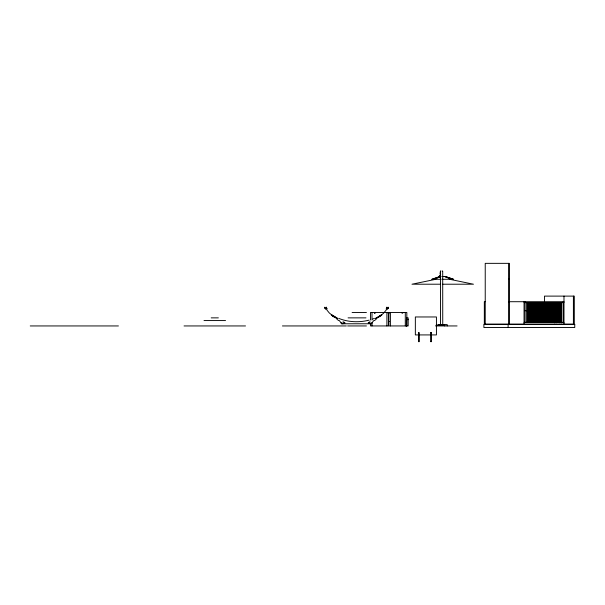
<?xml version="1.0" encoding="UTF-8"?>
<svg xmlns="http://www.w3.org/2000/svg" width="605" height="605" viewBox="0 0 605 605"><rect width="100%" height="100%" fill="white"/><g stroke="black" fill="none" stroke-linecap="round" stroke-linejoin="round"><path stroke-width="0.91" d="M556.865 319.243L556.85 319.969M559.149 309.147L559.171 308.709M343.602 323.312L342.112 323.312L342.097 323.766M371.462 323.312L369.973 323.312L369.957 323.766M558.922 309.11L559.118 308.391M559.02 320.537L559.33 322.17L561.531 322.798M440.054 273.831L440.44 271.138M557.318 307.718C557.008 309.571 560.011 308.081 558.347 307.196M557.114 307.484L557.258 308.406M558.975 308.641L559.118 308.21M387.828 308.739L388.244 307.703L387.82 308.656M387.76 308.391L387.283 309.329M341.107 322.979L339.322 320.537M386.444 308.361L386.928 307.09M387.797 308.648L388.402 307.211M386.754 307.499L386.345 308.429M386.171 309.11L386.625 308.21M386.814 307.484L386.376 308.406M386.421 309.147L386.648 308.709M558.816 308.656L558.959 307.673L558.037 307.211L557.114 307.673L557.258 308.656M558.816 308.406L558.959 307.484M440.659 274.277L439.132 276.591L440.652 276.591M386.194 310.085L383.396 313.39L380.099 315.969A29.206 29.206 0 0 1 378.465 316.967L375.841 318.457M371.742 323.1L373.814 320.537M376.302 319.1L374.48 320.605M381.362 314.797L379.872 315.848A28.927 28.927 0 0 1 378.254 316.838L375.524 318.313M381.846 315.024L380.326 316.097A29.486 29.486 0 0 1 378.677 317.096L377.059 318.026M558.347 308.361L558.755 307.718M558.4 308.429C560.449 306.841 555.624 306.841 557.674 308.429M368.294 322.745L369.171 322.367M374.45 318.359L372.567 319.1M440.425 276.591L433.793 279.283L434.178 279.124M435.373 278.64L435.774 278.481M437.014 277.982L437.854 277.642M438.285 277.468L438.716 277.294M555.443 322.548L556.388 322.178M431.947 279.283L439.956 276.591L431.947 279.283L440.538 279.283M369.156 320.136C359.158 322.669 348.283 322.253 338.687 318.359M435.842 279.283L411.982 284.214L440.417 284.214M558.037 307.272L557.213 307.703L557.379 308.542L558.869 308.293L558.037 307.151L557.318 307.529L557.727 308.361M369.247 321.996L370.207 321.898M554.543 322.798L556.744 322.17L557.054 320.537M344.381 323.032L344.926 323.025M341.674 323.312L342.112 323.312M369.534 323.312L369.973 323.312M441.847 276.591L446.308 276.591M508.563 278.829L509.463 278.829M441.839 279.283L453.478 279.283L445.522 276.591L453.485 279.283M442.716 284.214L473.458 284.214L449.598 279.283M485.233 301.713L484.333 301.713L484.333 324.371M508.563 301.713L563.981 301.713M524.157 302.613L563.981 302.613M524.868 310.69L526.728 310.69M527.658 310.69L528.589 310.69M529.042 310.69L532.113 310.69M532.71 310.69L533.852 310.69M534.517 310.69L548.879 310.69M549.015 310.69L550.24 310.69M352.095 312.482L366.426 312.482M211.198 317.867L218.36 317.867M348.064 317.867L365.972 317.867M407.475 319.659L408.171 319.659M204.014 320.559L225.544 320.559M388.879 321.459L389.325 321.459M524.043 322.352L563.981 322.352M341.19 323.766L371.946 323.766M485.233 324.151L573.404 324.151M438.232 324.598L447.208 324.598L447.208 325.944M30.25 325.944L118.421 325.944M184.041 325.944L245.517 325.944M282.422 325.944L346.363 325.944M347.603 325.944L366.433 325.944M435.729 325.944L457.077 325.944M418.547 332.674L419.333 332.674L419.386 341.651L418.547 341.651M430.662 332.674L431.448 332.674M430.662 341.651L431.448 341.651M368.211 323.025L368.755 323.032M342.929 321.898L343.89 321.996M559.686 322.178L560.623 322.548M444.962 276.591L451.648 279.283L451.232 279.109M445.008 276.591L445.424 276.757M446.256 277.09L447.087 277.43M447.503 277.597L448.328 277.937M449.16 278.27L449.991 278.61M343.965 322.367L344.842 322.745M341.394 323.1L341.235 322.669M337.613 318.313L331.774 314.797M331.29 315.024L332.289 315.742A28.465 28.465 0 0 0 333.899 316.77L336.085 318.026M337.295 318.457L334.671 316.967A29.206 29.206 0 0 1 333.037 315.969L329.332 312.997L326.942 310.085M332.289 315.742L332.81 316.097A29.486 29.486 0 0 0 334.459 317.096M338.656 320.605L336.834 319.1M325.853 309.329L325.377 308.391M326.511 308.21L326.972 309.11M326.76 308.406L326.322 307.484M326.488 308.709L326.715 309.147M326.791 308.429L326.382 307.499M326.208 307.09L326.692 308.361M324.741 307.211L325.339 308.648M325.309 308.739L324.893 307.703L325.316 308.656M556.955 308.21L557.144 309.329M556.955 308.391L557.099 308.86M371.024 323.312L371.039 323.766M343.164 323.312L343.179 323.766M556.895 308.709L556.925 309.147M559.224 319.969L559.209 319.243M442.701 271.206L442.739 325.498M440.44 271.206L440.478 325.498M574.304 324.371L574.304 296.11L544.462 296.11L544.576 322.352M573.404 296.11L573.404 324.371M563.981 296.11L563.981 324.151M563.194 301.713L563.194 322.352M561.629 302.613L561.629 322.352M560.729 302.613L560.729 322.352M559.829 302.613L559.829 322.352M559.678 322.367L559.678 322.745M559.209 310.085L559.209 318.457M559.133 314.797L559.133 318.313M558.937 302.613L558.937 322.352M558.037 302.613L558.037 322.352M557.137 302.613L557.137 322.352M556.94 314.797L556.94 318.313M556.865 310.085L556.865 318.457M556.396 322.367L556.396 322.745M556.245 302.613L556.245 322.352M555.345 302.613L555.345 322.352M554.445 302.613L554.445 322.352M553.552 302.613L553.552 322.352M552.652 302.613L552.652 322.352M551.752 302.613L551.752 322.352M550.86 302.613L550.86 322.352M549.96 302.613L549.96 322.352M549.06 302.613L549.06 322.352M548.168 302.613L548.168 322.352M547.268 302.613L547.268 322.352M546.368 302.613L546.368 322.352M546.224 310.69L546.224 311.25M545.476 302.613L545.476 322.352M545.423 310.69L545.423 311.25M543.676 302.613L543.676 322.352M542.783 302.613L542.783 322.352M541.883 302.613L541.883 322.352M540.983 302.613L540.983 322.352M540.091 302.613L540.091 322.352M539.191 302.613L539.191 322.352M538.291 302.613L538.291 322.352M537.399 302.613L537.399 322.352M536.499 302.613L536.499 322.352M535.599 302.613L535.599 322.352M534.707 302.613L534.707 322.352M533.807 302.613L533.807 322.352M532.907 302.613L532.907 322.352M532.014 302.613L532.014 322.352M531.379 310.69L531.379 322.465M531.114 302.613L531.114 322.352M530.214 302.613L530.214 322.352M529.322 302.613L529.322 322.352M528.422 302.613L528.422 322.352M527.522 302.613L527.522 322.352M526.63 302.613L526.63 322.352M525.057 301.713L525.057 322.352M524.043 301.713L524.043 324.371M509.463 324.371L509.463 263.349L485.233 263.349L485.233 324.371M508.563 263.349L508.563 324.371M508.117 324.371L508.117 327.517M444.736 325.944L444.736 325.044L436.213 325.044L436.213 325.944M436.439 325.044L436.439 316.967L415.348 316.967L415.348 334.92L436.439 334.92L436.439 325.944M431.501 332.674L431.501 341.651M430.601 332.674L430.601 341.651M418.486 332.674L418.486 341.651M406.825 325.944L406.825 312.482L388.879 312.482L388.879 325.944L408.171 325.944L408.171 317.867L406.636 317.867L406.636 325.944M406.371 319.659L406.371 325.944M405.289 312.482L405.289 325.944M402.786 312.482L402.786 313.042M402.643 312.482L402.643 313.042M401.833 312.482L401.833 313.042M390.406 312.482L390.406 325.944M389.378 312.482L389.378 313.042M387.926 312.482L387.926 313.042M386.897 312.482L386.897 325.944M375.463 312.482L375.463 313.042M374.737 312.482L374.737 313.042M374.661 312.482L374.661 313.042M374.518 312.482L374.518 313.042M372.007 312.482L372.007 320.053M372.007 322.578L372.007 325.944M370.479 320.053L370.479 312.482L388.425 312.482L388.425 325.944L370.487 325.944L370.502 323.304M342.642 323.304L342.642 323.766M442.187 270.828A2.087 1.596 -1.7 0 1 442.225 271.342M440.493 271.577A2.087 1.596 -1.7 0 1 440.455 271.063M439.865 277.151A0.9 0.885 8.2 0 1 440.13 275.804M334.883 316.838A28.42 28.42 0 0 1 332.75 315.507M380.386 315.507A28.42 28.42 0 0 1 378.254 316.838M574.75 324.371L483.887 324.371L483.887 327.517L574.75 327.517L574.75 324.371"/></g></svg>
